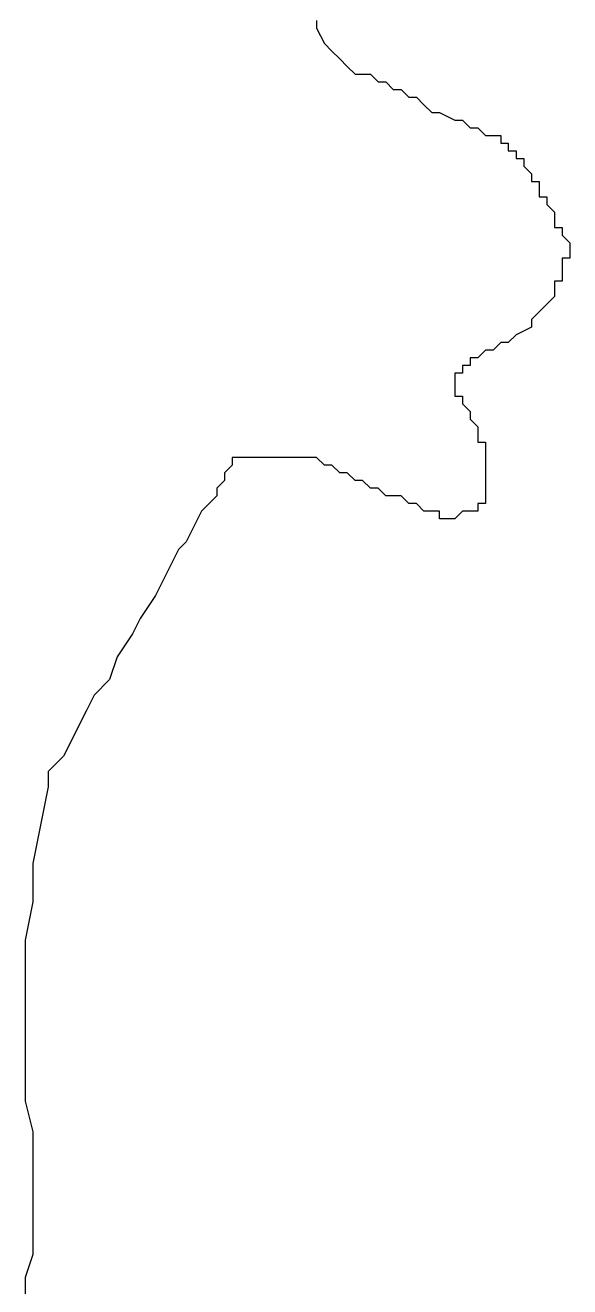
# Model space of a CAD drawing. Extents: x -0.053 to 0.235, y -0.043 to 0.279.
# Drawn here: x 0.20447 to 0.21025, y 0.25267 to 0.26605 of the extents above; entities that cross this region are included whole.
import ezdxf

# ---------------------------------------------------------------- set-up
doc = ezdxf.new("R2010")
doc.units = 0
doc.layers.add('C1', color=7, linetype='CONTINUOUS')

msp = doc.modelspace()

# ---------------------------------------------------------------- linework, layer by layer
at = {"layer": 'C1', "color": 7}
msp.add_lwpolyline([(0.207563, 0.266097), (0.207563, 0.266015), (0.207645, 0.265853), (0.207726, 0.265772), (0.207808, 0.26569), (0.207888, 0.265609), (0.20797, 0.265528), (0.208051, 0.265528), (0.208133, 0.265528), (0.208214, 0.265446), (0.208295, 0.265446), (0.208376, 0.265365), (0.208458, 0.265365), (0.208539, 0.265284), (0.20862, 0.265284), (0.208701, 0.265203), (0.208783, 0.265121), (0.208864, 0.265121), (0.209027, 0.26504), (0.209108, 0.26504), (0.209189, 0.264959), (0.209271, 0.264959), (0.209352, 0.264877), (0.209433, 0.264877), (0.209515, 0.264877), (0.209515, 0.264796), (0.209595, 0.264796), (0.209595, 0.264715), (0.209677, 0.264715), (0.209677, 0.264634), (0.209758, 0.264634), (0.209758, 0.264552), (0.20984, 0.264471), (0.20984, 0.26439), (0.209921, 0.26439), (0.209921, 0.264309), (0.209921, 0.264227), (0.210002, 0.264227), (0.210002, 0.264146), (0.210083, 0.264065), (0.210083, 0.263984), (0.210083, 0.263902), (0.210165, 0.263902), (0.210165, 0.263821), (0.210246, 0.26374), (0.210246, 0.263658), (0.210246, 0.263577), (0.210165, 0.263577), (0.210165, 0.263496), (0.210165, 0.263414), (0.210165, 0.263333), (0.210083, 0.263333), (0.210083, 0.263252), (0.210083, 0.263171), (0.210002, 0.263089), (0.209921, 0.263008), (0.20984, 0.262927), (0.20984, 0.262845), (0.209677, 0.262764), (0.209595, 0.262683), (0.209515, 0.262683), (0.209433, 0.262602), (0.209352, 0.262602), (0.209271, 0.26252), (0.209189, 0.26252), (0.209189, 0.262439), (0.209108, 0.262439), (0.209108, 0.262358), (0.209027, 0.262358), (0.209027, 0.262277), (0.209027, 0.262195), (0.209027, 0.262114), (0.209108, 0.262114), (0.209108, 0.262033), (0.209189, 0.261951), (0.209189, 0.26187), (0.209271, 0.261789), (0.209271, 0.261708), (0.209271, 0.261626), (0.209352, 0.261626), (0.209352, 0.261545), (0.209352, 0.261464), (0.209352, 0.261382), (0.209352, 0.261301), (0.209352, 0.26122), (0.209352, 0.261139), (0.209352, 0.261057), (0.209352, 0.260976), (0.209271, 0.260976), (0.209271, 0.260895), (0.209189, 0.260895), (0.209108, 0.260895), (0.209027, 0.260813), (0.208945, 0.260813), (0.208864, 0.260813), (0.208864, 0.260895), (0.208783, 0.260895), (0.208701, 0.260895), (0.20862, 0.260976), (0.208539, 0.260976), (0.208458, 0.261057), (0.208376, 0.261057), (0.208295, 0.261057), (0.208214, 0.261139), (0.208133, 0.261139), (0.208051, 0.26122), (0.20797, 0.26122), (0.207888, 0.261301), (0.207808, 0.261301), (0.207726, 0.261382), (0.207645, 0.261382), (0.207563, 0.261464), (0.207483, 0.261464), (0.207401, 0.261464), (0.20732, 0.261464), (0.207239, 0.261464), (0.207157, 0.261464), (0.207076, 0.261464), (0.206995, 0.261464), (0.206913, 0.261464), (0.206832, 0.261464), (0.206751, 0.261464), (0.206669, 0.261464), (0.206669, 0.261382), (0.206588, 0.261301), (0.206588, 0.26122), (0.206507, 0.261139), (0.206507, 0.261057), (0.206425, 0.260976), (0.206344, 0.260895), (0.206263, 0.260732), (0.206182, 0.26057), (0.206101, 0.260488), (0.206019, 0.260326), (0.205938, 0.260163), (0.205856, 0.260001), (0.205694, 0.259757), (0.205613, 0.259594), (0.20545, 0.25935), (0.205369, 0.259107), (0.205207, 0.258944), (0.205125, 0.258781), (0.205044, 0.258619), (0.204963, 0.258456), (0.204881, 0.258294), (0.2048, 0.258213), (0.204719, 0.258131), (0.204719, 0.257969), (0.204637, 0.257562), (0.204556, 0.257156), (0.204556, 0.256749), (0.204475, 0.256343), (0.204475, 0.256018), (0.204475, 0.255612), (0.204475, 0.255286), (0.204475, 0.254961), (0.204475, 0.254636), (0.204556, 0.254311), (0.204556, 0.253986), (0.204556, 0.253661), (0.204556, 0.253336), (0.204556, 0.253011), (0.204475, 0.252767), (0.204475, 0.252442)], dxfattribs=at)
msp.add_lwpolyline([(0.207563, 0.266097), (0.207563, 0.266015), (0.207645, 0.265853), (0.207726, 0.265772), (0.207808, 0.26569), (0.207888, 0.265609), (0.20797, 0.265528), (0.208051, 0.265528), (0.208133, 0.265528), (0.208214, 0.265446), (0.208295, 0.265446), (0.208376, 0.265365), (0.208458, 0.265365), (0.208539, 0.265284), (0.20862, 0.265284), (0.208701, 0.265203), (0.208783, 0.265121), (0.208864, 0.265121), (0.209027, 0.26504), (0.209108, 0.26504), (0.209189, 0.264959), (0.209271, 0.264959), (0.209352, 0.264877), (0.209433, 0.264877), (0.209515, 0.264877), (0.209515, 0.264796), (0.209595, 0.264796), (0.209595, 0.264715), (0.209677, 0.264715), (0.209677, 0.264634), (0.209758, 0.264634), (0.209758, 0.264552), (0.20984, 0.264471), (0.20984, 0.26439), (0.209921, 0.26439), (0.209921, 0.264309), (0.209921, 0.264227), (0.210002, 0.264227), (0.210002, 0.264146), (0.210083, 0.264065), (0.210083, 0.263984), (0.210083, 0.263902), (0.210165, 0.263902), (0.210165, 0.263821), (0.210246, 0.26374), (0.210246, 0.263658), (0.210246, 0.263577), (0.210165, 0.263577), (0.210165, 0.263496), (0.210165, 0.263414), (0.210165, 0.263333), (0.210083, 0.263333), (0.210083, 0.263252), (0.210083, 0.263171), (0.210002, 0.263089), (0.209921, 0.263008), (0.20984, 0.262927), (0.20984, 0.262845), (0.209677, 0.262764), (0.209595, 0.262683), (0.209515, 0.262683), (0.209433, 0.262602), (0.209352, 0.262602), (0.209271, 0.26252), (0.209189, 0.26252), (0.209189, 0.262439), (0.209108, 0.262439), (0.209108, 0.262358), (0.209027, 0.262358), (0.209027, 0.262277), (0.209027, 0.262195), (0.209027, 0.262114), (0.209108, 0.262114), (0.209108, 0.262033), (0.209189, 0.261951), (0.209189, 0.26187), (0.209271, 0.261789), (0.209271, 0.261708), (0.209271, 0.261626), (0.209352, 0.261626), (0.209352, 0.261545), (0.209352, 0.261464), (0.209352, 0.261382), (0.209352, 0.261301), (0.209352, 0.26122), (0.209352, 0.261139), (0.209352, 0.261057), (0.209352, 0.260976), (0.209271, 0.260976), (0.209271, 0.260895), (0.209189, 0.260895), (0.209108, 0.260895), (0.209027, 0.260813), (0.208945, 0.260813), (0.208864, 0.260813), (0.208864, 0.260895), (0.208783, 0.260895), (0.208701, 0.260895), (0.20862, 0.260976), (0.208539, 0.260976), (0.208458, 0.261057), (0.208376, 0.261057), (0.208295, 0.261057), (0.208214, 0.261139), (0.208133, 0.261139), (0.208051, 0.26122), (0.20797, 0.26122), (0.207888, 0.261301), (0.207808, 0.261301), (0.207726, 0.261382), (0.207645, 0.261382), (0.207563, 0.261464), (0.207483, 0.261464), (0.207401, 0.261464), (0.20732, 0.261464), (0.207239, 0.261464), (0.207157, 0.261464), (0.207076, 0.261464), (0.206995, 0.261464), (0.206913, 0.261464), (0.206832, 0.261464), (0.206751, 0.261464), (0.206669, 0.261464), (0.206669, 0.261382), (0.206588, 0.261301), (0.206588, 0.26122), (0.206507, 0.261139), (0.206507, 0.261057), (0.206425, 0.260976), (0.206344, 0.260895), (0.206263, 0.260732), (0.206182, 0.26057), (0.206101, 0.260488), (0.206019, 0.260326), (0.205938, 0.260163), (0.205856, 0.260001), (0.205694, 0.259757), (0.205613, 0.259594), (0.20545, 0.25935), (0.205369, 0.259107), (0.205207, 0.258944), (0.205125, 0.258781), (0.205044, 0.258619), (0.204963, 0.258456), (0.204881, 0.258294), (0.2048, 0.258213), (0.204719, 0.258131), (0.204719, 0.257969), (0.204637, 0.257562), (0.204556, 0.257156), (0.204556, 0.256749), (0.204475, 0.256343), (0.204475, 0.256018), (0.204475, 0.255612), (0.204475, 0.255286), (0.204475, 0.254961), (0.204475, 0.254636), (0.204556, 0.254311), (0.204556, 0.253986), (0.204556, 0.253661), (0.204556, 0.253336), (0.204556, 0.253011), (0.204475, 0.252767), (0.204475, 0.252442)], dxfattribs=at)

doc.saveas('drawing.dxf')
